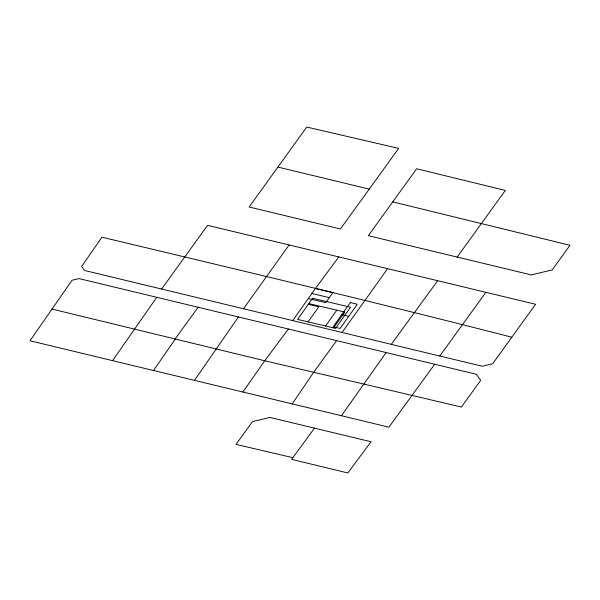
<?xml version="1.0" encoding="UTF-8"?>
<svg xmlns="http://www.w3.org/2000/svg" width="600" height="600" viewBox="0 0 600 600"><rect width="100%" height="100%" fill="white"/><g stroke="black" fill="none" stroke-linecap="round" stroke-linejoin="round"><path stroke-width="0.9" d="M292.192 403.882L313.597 372.42L336.66 340.62M238.417 316.965L194.46 380.37M52.02 309.075L264.728 360.757L461.4 407.033L480.675 380.34L476.377 374.288L78.998 278.58L72.037 280.26L30 340.77L112.575 360.653L156.75 297.3M153.465 370.507L175.373 339.03M112.575 360.653L242.925 392.025L264.728 360.757L288.428 329.017M292.702 320.603L315.788 287.978L338.79 256.92M308.093 321.892L318.803 306.765L308.317 304.29M325.567 326.017L336.765 310.185M386.138 352.545L341.438 415.732L242.925 392.025M289.147 244.958L243.51 308.752M333.555 327.9L344.843 312.09L308.812 303.593M342.045 332.483L387.607 268.673L535.597 304.282L492.653 363.743L482.19 366.24L84.555 270.48L81.645 266.452L101.955 237.195C238.74 269.873 375.585 302.257 511.815 337.215M161.632 289.028L207.593 225.33L387.607 268.673M369.248 189.105L340.418 228.983L249.142 207.007L306.743 127.035L398.655 148.395L369.248 189.105L277.89 167.085M457.185 257.07L505.305 190.425L416.67 168.75L368.31 235.68L531.248 274.897L552.195 269.925L570 245.28L392.73 201.892M439.785 356.025L485.873 292.312M175.132 338.985L198.112 307.26M434.685 364.237L388.912 427.185L341.438 415.732M391.29 344.332L437.7 280.71M314.483 428.153L291.608 459.36L347.843 472.965L371.032 441.757L269.985 417.442L252.532 421.575L236.01 444.397L292.837 457.665M315.435 288.48L332.903 292.597L325.77 302.685L308.295 298.56M311.865 293.52L329.34 297.645M341.737 314.692L348.72 316.343M312.577 298.275L297.615 319.425L335.565 328.38L350.535 307.23L312.577 298.275M350.303 302.587L333.165 326.79L340.155 328.44L357.285 304.237L350.303 302.587"/></g></svg>
